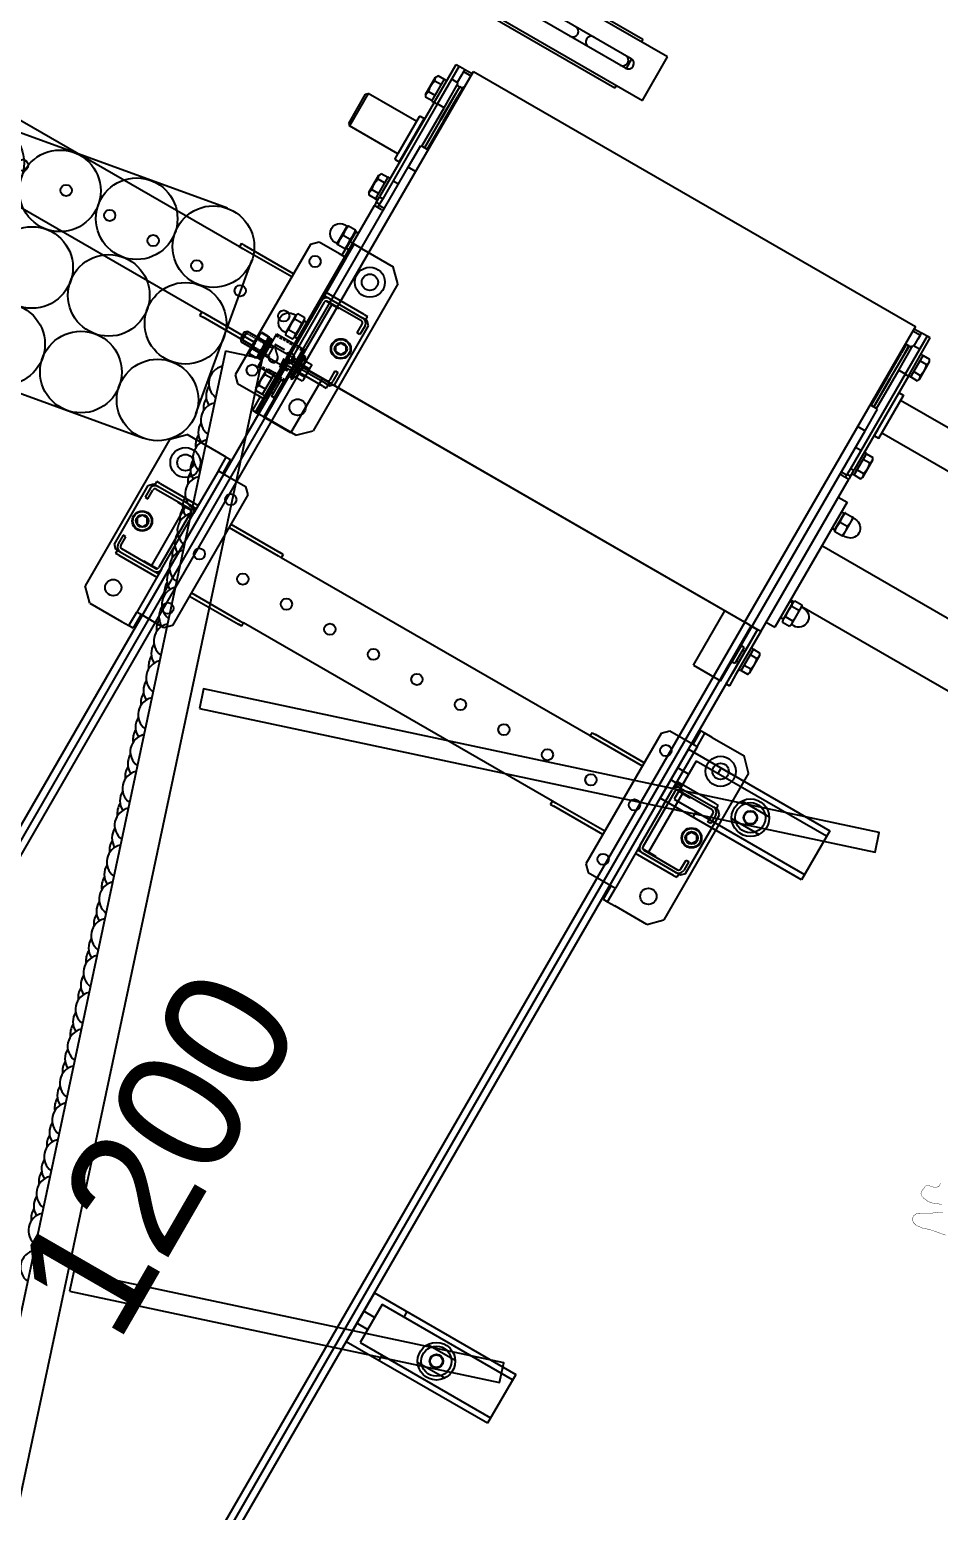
# Model space of a CAD drawing. Header units: millimetres. Extents: x -383313 to -161684, y -117025 to 99224.
# Drawn here: x -334939 to -334215, y 31163 to 32343 of the extents above; entities that cross this region are included whole.
import ezdxf

# ---------------------------------------------------------------- set-up
doc = ezdxf.new("R2010")
doc.units = ezdxf.units.MM
doc.header["$MEASUREMENT"] = 0
for name, pattern in [('DASHED', [0.75, 0.5, -0.25]), ('ESKD_shtrih', [4, 3, -1]), ('GR-201-P$0$GEN3A', [3.125, 2.25, -0.875])]:
    doc.linetypes.add(name, pattern=pattern)
doc.layers.get('Defpoints').update_dxf_attribs({"color": 31})
for name, color, linetype in [('PH-2649', 7, 'Continuous'), ('PV-17B0', 7, 'Continuous'), ('PV-2649', 7, 'Continuous'), ('PV-9BDA', 7, 'Continuous'), ('Ограждение конвейеров', 3, 'Continuous')]:
    doc.layers.add(name, color=color, linetype=linetype)
doc.layers.add('ОСНОВНАЯ', color=7, linetype='Continuous', lineweight=40)
doc.layers.add('ШТРИХОВАЯ', color=3, linetype='ESKD_shtrih', lineweight=13)
doc.dimstyles.new('ISO-25', dxfattribs={"dimtxt": 2.5, "dimasz": 2.5, "dimexe": 1.25, "dimexo": 0.625, "dimtad": 1, "dimtxsty": 'Standard', "dimcen": 2.5, "dimadec": 0, "dimazin": 0, "dimtfac": 1, "dimtmove": 0, "dimatfit": 3, "dimfxl": 1, "dimarcsym": 0})

# ---------------------------------------------------------------- blocks, each defined once
blk = doc.blocks.new('*U96')
at = {"layer": 'PV-9BDA'}
for p, q in [((-620.2, 2533.3), (-620.2, 2568.3)), ((-620.2, 2568.3), (-617.2, 2568.3)), ((-617.2, 2568.3), (-617.2, 2533.3)), ((-617.2, 2568.3), (-613.9, 2568.3)), ((-612.2, 2568.3), (-613.9, 2568.3)), ((-612.2, 2566.3), (-612.2, 2568.3)), ((-605.4, 2568.3), (-612.2, 2568.3)), ((-612.2, 2563), (-612.2, 2566.3)), ((-605.4, 2566.3), (-612.2, 2566.3)), ((-612.2, 2556.3), (-612.2, 2563)), ((-605.4, 2570.3), (-605.4, 2298.3)), ((-199, 2570.3), (-605.4, 2570.3)), ((-199, 2298.3), (-199, 2570.3)), ((-192.2, 2568.3), (-199, 2568.3)), ((-192.2, 2566.3), (-199, 2566.3)), ((-192.2, 2568.3), (-190.5, 2568.3)), ((-192.2, 2566.3), (-192.2, 2568.3)), ((-192.2, 2566.3), (-192.2, 2563)), ((-192.2, 2563), (-192.2, 2556.3)), ((-187.2, 2568.3), (-190.5, 2568.3)), ((-187.2, 2568.3), (-187.2, 2533.3)), ((-184.2, 2568.3), (-187.2, 2568.3)), ((-184.2, 2533.3), (-184.2, 2568.3)), ((-629.2, 2551.4), (-628.2, 2553.3)), ((-629.2, 2535.4), (-629.2, 2551.4)), ((-622.2, 2553.3), (-628.2, 2553.3)), ((-622.2, 2533.4), (-622.2, 2553.4)), ((-620.2, 2553.4), (-622.2, 2553.4)), ((-617.2, 2556.3), (-611.2, 2556.3)), ((-611.2, 2533.6), (-611.2, 2556.3)), ((-611.2, 2554.3), (-608.8, 2554.3)), ((-608.8, 2554.3), (-608.8, 2546.5)), ((-608.6, 2546.5), (-608.6, 2554.3)), ((-608.6, 2554.3), (-606.2, 2554.3)), ((-606.2, 2554.3), (-606.2, 2546.5)), ((-606.2, 2550.9), (-605.4, 2550.9)), ((-199, 2550.9), (-198.2, 2550.9)), ((-198.2, 2554.3), (-198.2, 2546.5)), ((-198.2, 2554.3), (-195.8, 2554.3)), ((-195.8, 2546.5), (-195.8, 2554.3)), ((-195.6, 2554.3), (-195.6, 2546.5)), ((-195.6, 2554.3), (-193.2, 2554.3)), ((-193.2, 2533.6), (-193.2, 2556.3)), ((-193.2, 2556.3), (-187.2, 2556.3)), ((-182.2, 2553.4), (-184.2, 2553.4)), ((-182.2, 2533.4), (-182.2, 2553.4)), ((-182.2, 2553.3), (-176.3, 2553.3)), ((-175.2, 2551.4), (-176.3, 2553.3)), ((-175.2, 2535.4), (-175.2, 2551.4)), ((-622.2, 2548.4), (-628.2, 2548.4)), ((-622.2, 2538.5), (-628.2, 2538.5)), ((-608.6, 2548.4), (-608.8, 2548.4)), ((-608.8, 2524), (-608.8, 2546.5)), ((-608.6, 2538.4), (-608.8, 2538.4)), ((-608.6, 2546.5), (-608.6, 2524)), ((-606.2, 2524), (-606.2, 2546.5)), ((-198.2, 2524), (-198.2, 2546.5)), ((-195.6, 2548.4), (-195.8, 2548.4)), ((-195.8, 2546.5), (-195.8, 2524)), ((-195.6, 2538.4), (-195.8, 2538.4)), ((-195.6, 2524), (-195.6, 2546.5)), ((-182.2, 2548.4), (-176.3, 2548.4)), ((-182.2, 2538.5), (-176.3, 2538.5)), ((-629.2, 2535.4), (-628.2, 2533.6)), ((-622.2, 2533.6), (-628.2, 2533.6)), ((-620.2, 2533.4), (-622.2, 2533.4)), ((-620.2, 2533.3), (-620.2, 2446.3)), ((-617.2, 2533.3), (-620.2, 2533.3)), ((-611.2, 2533.6), (-617.2, 2533.6)), ((-617.2, 2533.3), (-617.2, 2446.3)), ((-611.2, 2498.3), (-611.2, 2533.6)), ((-608.8, 2535.2), (-608.6, 2535.2)), ((-606.2, 2535.9), (-605.4, 2535.9)), ((-199, 2535.9), (-198.2, 2535.9)), ((-195.8, 2535.2), (-195.6, 2535.2)), ((-193.2, 2533.6), (-187.2, 2533.6)), ((-193.2, 2498.3), (-193.2, 2533.6)), ((-187.2, 2533.3), (-187.2, 2446.3)), ((-187.2, 2533.3), (-184.2, 2533.3)), ((-182.2, 2533.4), (-184.2, 2533.4)), ((-184.2, 2533.3), (-184.2, 2446.3)), ((-182.2, 2533.6), (-176.3, 2533.6)), ((-175.2, 2535.4), (-176.3, 2533.6)), ((-624.6, 2484.5), (-624.6, 2517.9)), ((-620.6, 2518.2), (-624.3, 2518.2)), ((-620.6, 2483.9), (-620.6, 2518.7)), ((-620.2, 2518.7), (-620.6, 2518.7)), ((-608.8, 2524), (-608.8, 2498.3)), ((-608.6, 2498.3), (-608.6, 2524)), ((-606.2, 2524), (-606.2, 2498.3)), ((-198.2, 2524), (-198.2, 2498.3)), ((-195.8, 2498.3), (-195.8, 2524)), ((-195.6, 2524), (-195.6, 2498.3)), ((-183.9, 2518.7), (-184.2, 2518.7)), ((-183.9, 2483.9), (-183.9, 2518.7)), ((-180.1, 2518.2), (-183.9, 2518.2)), ((-179.8, 2484.5), (-179.8, 2517.9)), ((-788.7, 2513.3), (-624.6, 2513.3)), ((-179.8, 2513.3), (-135.2, 2513.3)), ((-135.2, 2513.3), (-135.2, 2483.3)), ((-133.7, 2511.8), (-135.2, 2513.3)), ((-133.7, 2484.8), (-133.7, 2511.8)), ((-612.2, 2478.3), (-612.2, 2498.3)), ((-612.2, 2498.3), (-605.4, 2498.3)), ((-192.2, 2498.3), (-199, 2498.3)), ((-192.2, 2478.3), (-192.2, 2498.3)), ((-782.2, 2483.3), (-624.6, 2483.3)), ((-624.6, 2478.8), (-624.6, 2484.5)), ((-620.6, 2477.9), (-620.6, 2483.9)), ((-183.9, 2477.9), (-183.9, 2483.9)), ((-179.8, 2478.8), (-179.8, 2484.5)), ((-179.8, 2483.3), (-135.2, 2483.3)), ((-133.7, 2484.8), (-135.2, 2483.3)), ((-620.6, 2478.5), (-624.3, 2478.5)), ((-620.2, 2477.9), (-620.6, 2477.9)), ((-605.4, 2478.3), (-612.2, 2478.3)), ((-612.2, 2248.3), (-612.2, 2478.3)), ((-199, 2478.3), (-192.2, 2478.3)), ((-192.2, 2248.3), (-192.2, 2478.3)), ((-183.9, 2477.9), (-184.2, 2477.9)), ((-180.1, 2478.5), (-183.9, 2478.5)), ((-629.2, 2461.2), (-628.2, 2463)), ((-629.2, 2445.2), (-629.2, 2461.2)), ((-622.2, 2463), (-628.2, 2463)), ((-622.2, 2458.1), (-628.2, 2458.1)), ((-622.2, 2463.2), (-622.2, 2443.2)), ((-622.2, 2463.2), (-620.2, 2463.2)), ((-617.2, 2463), (-612.2, 2463)), ((-187.2, 2463), (-192.2, 2463)), ((-184.2, 2463.2), (-182.2, 2463.2)), ((-182.2, 2463.2), (-182.2, 2443.2)), ((-182.2, 2463), (-176.3, 2463)), ((-182.2, 2458.1), (-176.3, 2458.1)), ((-175.2, 2461.2), (-176.3, 2463)), ((-175.2, 2445.2), (-175.2, 2461.2)), ((-629.2, 2445.2), (-628.2, 2443.4)), ((-622.2, 2448.3), (-628.2, 2448.3)), ((-620.2, 2441.3), (-620.2, 2446.3)), ((-620.2, 2446.3), (-617.2, 2446.3)), ((-617.2, 2446.3), (-617.2, 2441.3)), ((-187.2, 2446.3), (-187.2, 2441.3)), ((-184.2, 2446.3), (-187.2, 2446.3)), ((-184.2, 2441.3), (-184.2, 2446.3)), ((-182.2, 2448.3), (-176.3, 2448.3)), ((-175.2, 2445.2), (-176.3, 2443.4)), ((-622.2, 2443.4), (-628.2, 2443.4)), ((-622.2, 2443.2), (-620.2, 2443.2)), ((-620.2, 2441.3), (-620.2, 2438.3)), ((-617.2, 2441.3), (-620.2, 2441.3)), ((-620.2, 2298.3), (-620.2, 2438.3)), ((-613.9, 2438.3), (-620.2, 2438.3)), ((-617.2, 2438.3), (-617.2, 2441.3)), ((-617.2, 2440.3), (-612.2, 2440.3)), ((-613.9, 2438.3), (-612.2, 2438.3)), ((-192.2, 2440.3), (-187.2, 2440.3)), ((-190.5, 2438.3), (-192.2, 2438.3)), ((-190.5, 2438.3), (-184.2, 2438.3)), ((-187.2, 2438.3), (-187.2, 2441.3)), ((-187.2, 2441.3), (-184.2, 2441.3)), ((-184.2, 2443.2), (-182.2, 2443.2)), ((-184.2, 2441.3), (-184.2, 2438.3)), ((-184.2, 2298.3), (-184.2, 2438.3)), ((-182.2, 2443.4), (-176.3, 2443.4)), ((-620.2, 2421.8), (-628.2, 2421.8)), ((-628.2, 2421.8), (-628.2, 2306.8)), ((-640.7, 2413.3), (-638.7, 2413.3)), ((-638.7, 2413.3), (-638.5, 2413.8)), ((-638.7, 2397.3), (-638.7, 2413.3)), ((-631.5, 2413.8), (-637.9, 2413.8)), ((-630.7, 2412.1), (-631.2, 2413.8)), ((-630.7, 2412.8), (-630.7, 2397.8)), ((-630.7, 2412.8), (-628.2, 2412.8)), ((-184.2, 2412.8), (-181.7, 2412.8)), ((-181.7, 2412.1), (-181.3, 2413.8)), ((-181.7, 2412.8), (-181.7, 2397.8)), ((-180.9, 2413.8), (-174.5, 2413.8)), ((-173.7, 2413.3), (-174, 2413.8)), ((-173.7, 2397.3), (-173.7, 2413.3)), ((-173.7, 2413.3), (-171.7, 2413.3)), ((-640.7, 2397.3), (-638.7, 2397.3)), ((-638.7, 2397.3), (-638.5, 2396.8)), ((-631.5, 2405.3), (-637.9, 2405.3)), ((-631.5, 2396.8), (-637.9, 2396.8)), ((-630.7, 2398.5), (-631.2, 2396.8)), ((-630.7, 2397.8), (-628.2, 2397.8)), ((-184.2, 2397.8), (-181.7, 2397.8)), ((-181.7, 2398.5), (-181.3, 2396.8)), ((-180.9, 2405.3), (-174.5, 2405.3)), ((-180.9, 2396.8), (-174.5, 2396.8)), ((-173.7, 2397.3), (-174, 2396.8)), ((-173.7, 2397.3), (-171.7, 2397.3)), ((-628.2, 2381.9), (-773.2, 2381.9)), ((-638.5, 2331.9), (-773.2, 2331.9)), ((-640.7, 2331.3), (-638.7, 2331.3)), ((-638.7, 2331.3), (-637.9, 2333.1)), ((-638.7, 2323.3), (-638.7, 2331.3)), ((-631.5, 2333.1), (-637.9, 2333.1)), ((-631.5, 2328.2), (-637.9, 2328.2)), ((-630.7, 2330.1), (-631.5, 2333.1)), ((-628.2, 2331.9), (-631.2, 2331.9)), ((-630.7, 2330.8), (-630.7, 2315.8)), ((-630.7, 2330.8), (-628.2, 2330.8)), ((-184.2, 2330.8), (-181.7, 2330.8)), ((-181.7, 2330.1), (-180.9, 2333.1)), ((-181.7, 2330.8), (-181.7, 2315.8)), ((-180.9, 2333.1), (-174.5, 2333.1)), ((-180.9, 2328.2), (-174.5, 2328.2)), ((-173.7, 2331.3), (-174.5, 2333.1)), ((-173.7, 2323.3), (-173.7, 2331.3)), ((-173.7, 2331.3), (-171.7, 2331.3)), ((-640.7, 2315.3), (-638.7, 2315.3)), ((-638.7, 2315.3), (-638.7, 2323.3)), ((-638.7, 2315.3), (-637.9, 2313.5)), ((-631.5, 2318.4), (-637.9, 2318.4)), ((-630.7, 2316.5), (-631.5, 2313.5)), ((-630.7, 2315.8), (-628.2, 2315.8)), ((-184.2, 2315.8), (-181.7, 2315.8)), ((-181.7, 2316.5), (-180.9, 2313.5)), ((-180.9, 2318.4), (-174.5, 2318.4)), ((-173.7, 2315.3), (-174.5, 2313.5)), ((-173.7, 2315.3), (-173.7, 2323.3)), ((-173.7, 2315.3), (-171.7, 2315.3)), ((-631.5, 2313.5), (-637.9, 2313.5)), ((-620.2, 2306.8), (-628.2, 2306.8)), ((-180.9, 2313.5), (-174.5, 2313.5)), ((-620.2, 2298.3), (-620.2, 2258.3)), ((-620.2, 2298.3), (-613.9, 2298.3)), ((-617.2, 2298.3), (-617.2, 2258.3)), ((-612.2, 2298.3), (-613.9, 2298.3)), ((-605.4, 2298.3), (-199, 2298.3)), ((-587.2, 2248.3), (-587.2, 2298.3)), ((-217.2, 2248.3), (-217.2, 2298.3)), ((-192.2, 2298.3), (-190.5, 2298.3)), ((-184.2, 2298.3), (-190.5, 2298.3)), ((-187.2, 2298.3), (-187.2, 2258.3)), ((-184.2, 2298.3), (-184.2, 2258.3)), ((-629.2, 2281.3), (-628.2, 2283.1)), ((-629.2, 2265.3), (-629.2, 2281.3)), ((-622.2, 2283.1), (-628.2, 2283.1)), ((-622.2, 2283.3), (-622.2, 2263.3)), ((-622.2, 2283.3), (-620.2, 2283.3)), ((-615.2, 2280.8), (-615.2, 2265.8)), ((-615.2, 2280.8), (-612.7, 2280.8)), ((-612.7, 2281.3), (-612.2, 2282.2)), ((-612.7, 2265.3), (-612.7, 2281.3)), ((-191.7, 2281.3), (-192.2, 2282.2)), ((-191.7, 2265.3), (-191.7, 2281.3)), ((-191.7, 2280.8), (-189.2, 2280.8)), ((-189.2, 2280.8), (-189.2, 2265.8)), ((-184.2, 2283.3), (-182.2, 2283.3)), ((-182.2, 2283.3), (-182.2, 2263.3)), ((-182.2, 2283.1), (-176.3, 2283.1)), ((-175.2, 2281.3), (-176.3, 2283.1)), ((-175.2, 2265.3), (-175.2, 2281.3)), ((-622.2, 2278.2), (-628.2, 2278.2)), ((-622.2, 2268.4), (-628.2, 2268.4)), ((-615.2, 2278.3), (-617.2, 2278.3)), ((-615.2, 2268.3), (-617.2, 2268.3)), ((-187.2, 2278.3), (-189.2, 2278.3)), ((-187.2, 2268.3), (-189.2, 2268.3)), ((-182.2, 2278.2), (-176.3, 2278.2)), ((-182.2, 2268.4), (-176.3, 2268.4)), ((-629.2, 2265.3), (-628.2, 2263.5)), ((-622.2, 2263.5), (-628.2, 2263.5)), ((-622.2, 2263.3), (-620.2, 2263.3)), ((-620.2, 2258.3), (-620.2, 2248.3)), ((-617.2, 2248.3), (-617.2, 2258.3)), ((-615.2, 2265.8), (-612.7, 2265.8)), ((-612.7, 2265.3), (-612.2, 2264.5)), ((-191.7, 2265.3), (-192.2, 2264.5)), ((-191.7, 2265.8), (-189.2, 2265.8)), ((-187.2, 2248.3), (-187.2, 2258.3)), ((-184.2, 2263.3), (-182.2, 2263.3)), ((-184.2, 2258.3), (-184.2, 2248.3)), ((-182.2, 2263.5), (-176.3, 2263.5)), ((-175.2, 2265.3), (-176.3, 2263.5)), ((-617.2, 2248.3), (-620.2, 2248.3)), ((-587.2, 2248.3), (-612.2, 2248.3)), ((-217.2, 2248.3), (-192.2, 2248.3)), ((-187.2, 2248.3), (-184.2, 2248.3))]:
    blk.add_line(p, q, dxfattribs=at)
for centre, radius, start, end in [((-202.2, 2553.3), 4.5, 12.8396, 44.6746), ((-202.2, 2553.3), 4.5, -31.8452, -27.266), ((-604.7, 2533.1), 1.5, 180, 242.1819), ((-199.7, 2533.1), 1.5, 297.8181, 0), ((-624.3, 2517.9), 0.3, 90, 180), ((-180.1, 2517.9), 0.3, 0, 90), ((-624.3, 2478.8), 0.3, 180, 270), ((-180.1, 2478.8), 0.3, 270, 360), ((-640.7, 2405.3), 8, 90, 270), ((-171.7, 2405.3), 8, 270, 90), ((-640.7, 2323.3), 8, 90, 270), ((-171.7, 2323.3), 8, 270, 90)]:
    blk.add_arc(centre, radius, start, end, dxfattribs=at)
for points, weights in [([(-628.2, 2548.4), (-629.6, 2550.8), (-628.2, 2553.3)], [1.22364575665, 1.41294441399, 1.22364575665]), ([(-176.3, 2548.4), (-174.9, 2550.8), (-176.3, 2553.3)], [1.22364575665, 1.41294441399, 1.22364575665]), ([(-628.2, 2538.5), (-629.6, 2543.4), (-628.2, 2548.4)], [1.22364575665, 1.41294441399, 1.22364575665]), ([(-628.2, 2533.6), (-629.6, 2536.1), (-628.2, 2538.5)], [1.22364575665, 1.41294441399, 1.22364575665]), ([(-176.3, 2538.5), (-174.9, 2543.4), (-176.3, 2548.4)], [1.22364575665, 1.41294441399, 1.22364575665]), ([(-176.3, 2533.6), (-174.9, 2536.1), (-176.3, 2538.5)], [1.22364575665, 1.41294441399, 1.22364575665]), ([(-628.2, 2458.1), (-629.6, 2460.6), (-628.2, 2463)], [1.22364575665, 1.41294441399, 1.22364575665]), ([(-628.2, 2448.3), (-629.6, 2453.2), (-628.2, 2458.1)], [1.22364575665, 1.41294441399, 1.22364575665]), ([(-176.3, 2458.1), (-174.9, 2460.6), (-176.3, 2463)], [1.22364575665, 1.41294441399, 1.22364575665]), ([(-176.3, 2448.3), (-174.9, 2453.2), (-176.3, 2458.1)], [1.22364575665, 1.41294441399, 1.22364575665]), ([(-628.2, 2443.4), (-629.6, 2445.8), (-628.2, 2448.3)], [1.22364575665, 1.41294441399, 1.22364575665]), ([(-176.3, 2443.4), (-174.9, 2445.8), (-176.3, 2448.3)], [1.22364575665, 1.41294441399, 1.22364575665]), ([(-637.9, 2413.8), (-639, 2409.6), (-637.9, 2405.3)], [1, 1.15470053838, 1]), ([(-638.5, 2413.8), (-638.5, 2413.8), (-637.9, 2413.8)], [1.07735026919, 1.07735026919, 1]), ([(-631.5, 2405.3), (-630.9, 2409.6), (-631.5, 2413.8)], [1, 1.15470053838, 1]), ([(-631.5, 2413.8), (-631.2, 2413.8), (-631.2, 2413.8)], [1, 1.07735026919, 1.07735026919]), ([(-180.9, 2405.3), (-181.6, 2409.6), (-180.9, 2413.8)], [1, 1.15470053838, 1]), ([(-180.9, 2413.8), (-181.3, 2413.8), (-181.3, 2413.8)], [1, 1.07735026919, 1.07735026919]), ([(-174.5, 2413.8), (-173.5, 2409.6), (-174.5, 2405.3)], [1, 1.15470053838, 1]), ([(-174, 2413.8), (-174, 2413.8), (-174.5, 2413.8)], [1.07735026919, 1.07735026919, 1]), ([(-637.9, 2405.3), (-639, 2401.1), (-637.9, 2396.8)], [1, 1.15470053838, 1]), ([(-637.9, 2396.8), (-638.5, 2396.8), (-638.5, 2396.8)], [1, 1.07735026919, 1.07735026919]), ([(-631.5, 2396.8), (-630.9, 2401.1), (-631.5, 2405.3)], [1, 1.15470053838, 1]), ([(-631.2, 2396.8), (-631.2, 2396.8), (-631.5, 2396.8)], [1.07735026919, 1.07735026919, 1]), ([(-180.9, 2396.8), (-181.6, 2401.1), (-180.9, 2405.3)], [1, 1.15470053838, 1]), ([(-181.3, 2396.8), (-181.3, 2396.8), (-180.9, 2396.8)], [1.07735026919, 1.07735026919, 1]), ([(-174.5, 2405.3), (-173.5, 2401.1), (-174.5, 2396.8)], [1, 1.15470053838, 1]), ([(-174.5, 2396.8), (-174, 2396.8), (-174, 2396.8)], [1, 1.07735026919, 1.07735026919]), ([(-637.9, 2333.1), (-639, 2330.7), (-637.9, 2328.2)], [1, 1.15470053838, 1]), ([(-637.9, 2328.2), (-639, 2323.3), (-637.9, 2318.4)], [1, 1.15470053838, 1]), ([(-631.5, 2328.2), (-630.9, 2330.7), (-631.5, 2333.1)], [1, 1.15470053838, 1]), ([(-631.5, 2318.4), (-630.9, 2323.3), (-631.5, 2328.2)], [1, 1.15470053838, 1]), ([(-180.9, 2328.2), (-181.6, 2330.7), (-180.9, 2333.1)], [1, 1.15470053838, 1]), ([(-180.9, 2318.4), (-181.6, 2323.3), (-180.9, 2328.2)], [1, 1.15470053838, 1]), ([(-174.5, 2333.1), (-173.5, 2330.7), (-174.5, 2328.2)], [1, 1.15470053838, 1]), ([(-174.5, 2328.2), (-173.5, 2323.3), (-174.5, 2318.4)], [1, 1.15470053838, 1]), ([(-637.9, 2318.4), (-639, 2316), (-637.9, 2313.5)], [1, 1.15470053838, 1]), ([(-631.5, 2313.5), (-630.9, 2316), (-631.5, 2318.4)], [1, 1.15470053838, 1]), ([(-180.9, 2313.5), (-181.6, 2316), (-180.9, 2318.4)], [1, 1.15470053838, 1]), ([(-174.5, 2318.4), (-173.5, 2316), (-174.5, 2313.5)], [1, 1.15470053838, 1]), ([(-628.2, 2278.2), (-629.6, 2280.7), (-628.2, 2283.1)], [1.22364575665, 1.41294441399, 1.22364575665]), ([(-612.2, 2279.4), (-612.6, 2280.7), (-612.2, 2281.9)], [1.29050925179, 1.34608091886, 1.29050925179]), ([(-192.2, 2279.4), (-191.8, 2280.7), (-192.2, 2281.9)], [1.29050925179, 1.34608091885, 1.29050925179]), ([(-176.3, 2278.2), (-174.9, 2280.7), (-176.3, 2283.1)], [1.22364575665, 1.41294441399, 1.22364575665]), ([(-628.2, 2268.4), (-629.6, 2273.3), (-628.2, 2278.2)], [1.22364575665, 1.41294441399, 1.22364575665]), ([(-628.2, 2263.5), (-629.6, 2266), (-628.2, 2268.4)], [1.22364575665, 1.41294441399, 1.22364575665]), ([(-612.2, 2270.8), (-612.6, 2273.3), (-612.2, 2275.8)], [1.29050925179, 1.34608091886, 1.29050925179]), ([(-612.2, 2264.7), (-612.6, 2266), (-612.2, 2267.2)], [1.29050925179, 1.34608091886, 1.29050925179]), ([(-192.2, 2270.8), (-191.8, 2273.3), (-192.2, 2275.8)], [1.29050925179, 1.34608091885, 1.29050925179]), ([(-192.2, 2264.7), (-191.8, 2266), (-192.2, 2267.2)], [1.29050925179, 1.34608091885, 1.29050925179]), ([(-176.3, 2268.4), (-174.9, 2273.3), (-176.3, 2278.2)], [1.22364575665, 1.41294441399, 1.22364575665]), ([(-176.3, 2263.5), (-174.9, 2266), (-176.3, 2268.4)], [1.22364575665, 1.41294441399, 1.22364575665])]:
    blk.add_rational_spline(points, weights, degree=2, dxfattribs=at)
blk = doc.blocks.new('A$Ca3c79b65')
at = {"linetype": 'Continuous', "const_width": 0.3}
for points in [[(-249.1, -499.5), (-249.4, -494.6)], [(-269.9, -510.3), (-270.8, -506.6)], [(-265.4, -503.3), (-264.2, -506.4)], [(-264.2, -506.4), (-262.3, -509.6)], [(-248.9, -503.9), (-249.1, -499.5)], [(-248.5, -508.3), (-248.9, -503.9)], [(-285.9, -514.1), (-282.9, -514.4)], [(-282.9, -514.4), (-281.9, -515.8)], [(-281.9, -515.8), (-281, -517.7)], [(-281, -517.7), (-280.7, -519.7)], [(-268.9, -513.9), (-269.9, -510.3)], [(-269.6, -521.5), (-268.7, -517.6)], [(-268.7, -517.6), (-268.9, -513.9)], [(-262.3, -509.6), (-260.3, -512.8)], [(-260.3, -512.8), (-259, -515.7)], [(-259, -515.7), (-257.9, -518.7)], [(-257.9, -518.7), (-257.1, -520.7)], [(-248.6, -521.8), (-247.5, -518.8)], [(-247.4, -513.5), (-248.5, -508.3)], [(-247.5, -518.8), (-247.4, -513.5)], [(-280.7, -519.7), (-280.6, -522.1)], [(-280.6, -522.1), (-279.9, -523.9)], [(-279.9, -523.9), (-278.8, -524.4)], [(-278.8, -524.4), (-277.3, -524.7)], [(-277.3, -524.7), (-274.6, -525.4)], [(-274.6, -525.4), (-272.4, -525.4)], [(-272.4, -525.4), (-270.7, -523.9)], [(-270.7, -523.9), (-269.6, -521.5)], [(-257.1, -520.7), (-256, -522.4)], [(-256, -522.4), (-253.6, -523.8)], [(-253.6, -523.8), (-250.9, -523.7)], [(-250.9, -523.7), (-248.6, -521.8)]]:
    blk.add_lwpolyline(points, dxfattribs=at)
blk = doc.blocks.new('*D145')
at = {"color": 0, "linetype": 'ByBlock', "lineweight": -2, "transparency": 16777216}
for p, q in [((-202.575, 1200), (61.375, 1200)), ((-209.875, 0), (61.375, 0))]:
    blk.add_line(p, q, dxfattribs=at)
at = {"layer": 'Defpoints', "color": 0, "transparency": 16777216}
for p in [(-203.2, 1200), (60.125, 1200), (-210.5, 0)]:
    blk.add_point(p, dxfattribs=at)
at = {"color": 0, "transparency": 16777216, "insert": (9.5, 600), "char_height": 100, "attachment_point": 5, "rotation": 90}
blk.add_mtext('1200', dxfattribs=at)
blk = doc.blocks.new('A$C287bafe4')
for points in [[(65, 260), (-65, 260)], [(-97.5, 227.5), (-97.5, 32.5)], [(97.5, 32.5), (97.5, 227.5)], [(-65, 0), (65, 0)]]:
    blk.add_lwpolyline(points)
for centre in [(-65, 227.5), (0, 227.5), (65, 227.5), (-65, 162.5), (0, 162.5), (65, 162.5), (-65, 97.5), (0, 97.5), (65, 97.5), (-65, 32.5), (0, 32.5), (65, 32.5)]:
    blk.add_circle(centre, 32.5)
blk = doc.blocks.new('Опора 3160')
at = {"color": 13}
for p, q in [((-266, 97.5), (-256, 107.5)), ((-226.7, 107.5), (-256, 107.5)), ((-220, 107.5), (-226.7, 107.5)), ((-220, 95), (-220, 107.5)), ((-220, 107.5), (-216, 107.5)), ((-216, 107.5), (-216, 95)), ((216, 107.5), (216, 95)), ((220, 107.5), (216, 107.5)), ((226.7, 107.5), (220, 107.5)), ((220, 95), (220, 107.5)), ((226.7, 107.5), (256, 107.5)), ((266, 97.5), (256, 107.5)), ((-266, 97.5), (-266, -37.5)), ((-220, 95), (-213.7, 95)), ((-220, 95), (-220, 55.5)), ((-213.7, 95), (-195, 95)), ((-195, 95), (-190, 90)), ((195, 95), (190, 90)), ((213.7, 95), (195, 95)), ((220, 95), (213.7, 95)), ((220, 95), (220, 55.5)), ((266, 97.5), (266, -37.5)), ((-190, 90), (-190, -30)), ((190, 90), (190, -30)), ((-262.5, 57), (-259.5, 60)), ((-259.5, 60), (-258, 60)), ((-255, 63), (-258, 63)), ((-258, 60), (-258, 63)), ((-258, 60), (-255.5, 60)), ((-224.5, 60), (-255.5, 60)), ((-255, 63), (-220, 63)), ((-224.5, 60), (-220, 60)), ((-190, 63), (-145, 63)), ((-190, 60), (-145, 60)), ((-142, 63), (-145, 63)), ((-145, 60), (-142, 60)), ((-142, 63), (-142, 60)), ((142, 60), (-142, 60)), ((142, 63), (145, 63)), ((142, 63), (142, 60)), ((145, 60), (142, 60)), ((190, 63), (145, 63)), ((190, 60), (145, 60)), ((255, 63), (220, 63)), ((224.5, 60), (220, 60)), ((224.5, 60), (255.5, 60)), ((255, 63), (258, 63)), ((258, 60), (255.5, 60)), ((258, 60), (258, 63)), ((259.5, 60), (258, 60)), ((262.5, 57), (259.5, 60)), ((-262.5, 3), (-262.5, 57)), ((-260, 55.5), (-260, 47.5)), ((-260, 47.5), (-257.5, 47.5)), ((-257.5, 47.5), (-257.5, 55.5)), ((-255.5, 57.5), (-224.5, 57.5)), ((-235.5, 57.5), (-235.5, 57)), ((-235.5, 57), (-235.2, 57)), ((-228.5, 57), (-235.2, 57)), ((-228.5, 57), (-223.2, 57)), ((-228.5, 57), (-228.5, 3)), ((-222.5, 55.5), (-222.5, 4.5)), ((-220, 4.5), (-220, 55.5)), ((220, 4.5), (220, 55.5)), ((222.5, 55.5), (222.5, 4.5)), ((228.5, 57), (223.2, 57)), ((255.5, 57.5), (224.5, 57.5)), ((228.5, 57), (235.2, 57)), ((228.5, 57), (228.5, 3)), ((235.5, 57), (235.2, 57)), ((235.5, 57.5), (235.5, 57)), ((257.5, 47.5), (257.5, 55.5)), ((260, 47.5), (257.5, 47.5)), ((260, 55.5), (260, 47.5)), ((262.5, 3), (262.5, 57)), ((-257.5, 12.5), (-260, 12.5)), ((-260, 12.5), (-260, 4.5)), ((-257.5, 4.5), (-257.5, 12.5)), ((257.5, 12.5), (260, 12.5)), ((257.5, 4.5), (257.5, 12.5)), ((260, 12.5), (260, 4.5)), ((-259.5, 0), (-262.5, 3)), ((-258, 0), (-259.5, 0)), ((-258, 0), (-255.5, 0)), ((-258, 0), (-258, -3)), ((-224.5, 2.5), (-255.5, 2.5)), ((-255.5, 0), (-224.5, 0)), ((-235.5, 3), (-235.5, 2.5)), ((-235.2, 3), (-235.5, 3)), ((-235.2, 3), (-228.5, 3)), ((-223.2, 3), (-228.5, 3)), ((-224.5, 0), (-220, 0)), ((-220, 4.5), (-220, -35)), ((-190, 0), (-145, 0)), ((-145, 0), (-142, 0)), ((142, 0), (-142, 0)), ((-142, -3), (-142, 0)), ((145, 0), (142, 0)), ((142, -3), (142, 0)), ((190, 0), (145, 0)), ((220, 4.5), (220, -35)), ((224.5, 0), (220, 0)), ((223.2, 3), (228.5, 3)), ((224.5, 2.5), (255.5, 2.5)), ((255.5, 0), (224.5, 0)), ((235.2, 3), (228.5, 3)), ((235.2, 3), (235.5, 3)), ((235.5, 3), (235.5, 2.5)), ((258, 0), (255.5, 0)), ((258, 0), (259.5, 0)), ((258, 0), (258, -3)), ((259.5, 0), (262.5, 3)), ((-255, -3), (-258, -3)), ((-255, -3), (-220, -3)), ((-190, -3), (-145, -3)), ((-142, -3), (-145, -3)), ((142, -3), (145, -3)), ((190, -3), (145, -3)), ((255, -3), (220, -3)), ((255, -3), (258, -3)), ((-220, -47.5), (-220, -35)), ((-213.7, -35), (-220, -35)), ((-216, -35), (-216, -47.5)), ((-195, -35), (-213.7, -35)), ((-190, -30), (-195, -35)), ((190, -30), (195, -35)), ((195, -35), (213.7, -35)), ((213.7, -35), (220, -35)), ((216, -35), (216, -47.5)), ((220, -47.5), (220, -35)), ((-256, -47.5), (-266, -37.5)), ((256, -47.5), (266, -37.5)), ((-256, -47.5), (-226.7, -47.5)), ((-226.7, -47.5), (-220, -47.5)), ((-216, -47.5), (-220, -47.5)), ((216, -47.5), (220, -47.5)), ((220, -47.5), (226.7, -47.5)), ((256, -47.5), (226.7, -47.5))]:
    blk.add_line(p, q, dxfattribs=at)
for centre, radius in [((-246, 87.5), 12), ((246, 87.5), 12), ((-246, 87.5), 6.5), ((-200, 80), 4.5), ((200, 80), 4.5), ((246, 87.5), 6.5), ((-252.5, 30), 8), ((-252.5, 30), 7.5), ((252.5, 30), 8), ((252.5, 30), 7.5), ((-252.5, 30), 5), ((-200, 30), 4.5), ((-160, 30), 4.5), ((-120, 30), 4.5), ((-80, 30), 4.5), ((-40, 30), 4.5), ((0, 30), 4.5), ((40, 30), 4.5), ((80, 30), 4.5), ((120, 30), 4.5), ((160, 30), 4.5), ((200, 30), 4.5), ((252.5, 30), 5), ((-246, -27.5), 6.5), ((-200, -20), 4.5), ((200, -20), 4.5), ((246, -27.5), 6.5)]:
    blk.add_circle(centre, radius, dxfattribs=at)
for centre, radius, start, end in [((-255.5, 55.5), 4.5, 90, 180), ((-224.5, 55.5), 4.5, 0, 90), ((224.5, 55.5), 4.5, 90, 180), ((255.5, 55.5), 4.5, 0, 90), ((-255.5, 55.5), 2, 90, 180), ((-224.5, 55.5), 2, 0, 90), ((224.5, 55.5), 2, 90, 180), ((255.5, 55.5), 2, 0, 90), ((-255.5, 4.5), 4.5, 180, 270), ((-255.5, 4.5), 2, 180, 270), ((-224.5, 4.5), 2, 270, 0), ((-224.5, 4.5), 4.5, 270, 0), ((224.5, 4.5), 4.5, 180, 270), ((224.5, 4.5), 2, 180, 270), ((255.5, 4.5), 2, 270, 0), ((255.5, 4.5), 4.5, 270, 0)]:
    blk.add_arc(centre, radius, start, end, dxfattribs=at)
for points in [[(-254.8, 34), (-256, 32), (-257.1, 30)], [(-257.1, 30), (-256, 28), (-254.8, 26)], [(-250.2, 34), (-252.5, 34), (-254.8, 34)], [(-254.8, 26), (-252.5, 26), (-250.2, 26)], [(-247.9, 30), (-249, 32), (-250.2, 34)], [(-250.2, 26), (-249, 28), (-247.9, 30)], [(247.9, 30), (249, 32), (250.2, 34)], [(250.2, 26), (249, 28), (247.9, 30)], [(250.2, 34), (252.5, 34), (254.8, 34)], [(254.8, 26), (252.5, 26), (250.2, 26)], [(254.8, 34), (256, 32), (257.1, 30)], [(257.1, 30), (256, 28), (254.8, 26)]]:
    blk.add_rational_spline(points, [1.04422863406, 1.20577136594, 1.04422863406], degree=2, dxfattribs=at)
blk = doc.blocks.new('Держатель ограждения 25')
at = {"layer": 'Ограждение конвейеров', "color": 41, "linetype": 'GR-201-P$0$GEN3A'}
for p, q in [((-25, 13.5), (0, 13.5)), ((-25, -13.5), (0, -13.5))]:
    blk.add_line(p, q, dxfattribs=at)
at = {"layer": 'Ограждение конвейеров', "color": 41}
blk.add_lwpolyline([(-25, -15), (0, -15), (0, 15), (-25, 15)], close=True, dxfattribs=at)
blk.add_text('25', height=15, dxfattribs=at).set_placement((-23.4, -7.8))
blk = doc.blocks.new('Hex Flange Screw - 10 x 50 mm side')
at = {"color": 0, "linetype": 'Continuous'}
for p, q in [((-9.5, -5.5), (-9.5, 5.5)), ((-2.7, 7.4), (-9, 7.4)), ((-2.7, 3.7), (-9, 3.7)), ((-1.5, 10.2), (-2.7, 7.4)), ((-1.5, -10.2), (-1.5, 10.2)), ((0, 10.2), (-1.5, 10.2)), ((0, -10.2), (0, 10.2)), ((47.6, 4.9), (0, 4.9)), ((23.6, -4.9), (23.6, 4.9)), ((49.2, 3.3), (47.6, 4.9)), ((47.6, -4.9), (47.6, 4.9)), ((49.2, -3.3), (49.2, 3.3)), ((-2.7, -3.7), (-9, -3.7)), ((-2.7, -7.4), (-9, -7.4)), ((-1.5, -10.2), (-2.7, -7.4)), ((0, -10.2), (-1.5, -10.2)), ((47.6, -4.9), (0, -4.9)), ((49.2, -3.3), (47.6, -4.9))]:
    blk.add_line(p, q, dxfattribs=at)
at = {"color": 0, "linetype": 'DASHED'}
for p, q in [((47.6, 3.3), (23.6, 3.3)), ((47.6, -3.3), (23.6, -3.3))]:
    blk.add_line(p, q, dxfattribs=at)
at = {"color": 0, "linetype": 'Continuous'}
for centre, radius, start, end in [((-6.1, 5.5), 3.4, 147.1328, 212.8672), ((3.2, 0), 12.8, 163, 197), ((0.1, 5.5), 3.4, 147.1328, 212.8672), ((9.5, 0), 12.8, 162.88, 196.7786), ((-6.1, -5.5), 3.4, 147.1328, 212.8672), ((0.1, -5.5), 3.4, 147.1328, 212.8672)]:
    blk.add_arc(centre, radius, start, end, dxfattribs=at)
blk = doc.blocks.new('din934_М10')
at = {"layer": 'ОСНОВНАЯ'}
for p, q in [((0, 7.4), (0, -7.4)), ((0.9, 9.8), (7.1, 9.8)), ((7.1, 4.9), (0.9, 4.9)), ((8, 7.4), (8, -7.4)), ((7.1, -4.9), (0.9, -4.9)), ((7.1, -9.8), (0.9, -9.8))]:
    blk.add_line(p, q, dxfattribs=at)
for centre, radius, start, end in [((3.8, 7.4), 3.82, 140, 220), ((13.9, 0), 13.9, 159.3718, 200.6282), ((4.2, 7.4), 3.82, 320, 40), ((-5.9, 0), 13.9, 339.3718, 20.6282), ((3.8, -7.4), 3.82, 140, 220), ((4.2, -7.4), 3.82, 320, 40)]:
    blk.add_arc(centre, radius, start, end, dxfattribs=at)
at = {"layer": 'ШТРИХОВАЯ'}
for p, q in [((8, 5), (0, 5)), ((0, 5), (0.8, 4.2)), ((7.2, 4.2), (0.8, 4.2)), ((0.8, 4.2), (0.8, -4.2)), ((8, 5), (7.2, 4.2)), ((7.2, 4.2), (7.2, -4.2)), ((0, -5), (0.8, -4.2)), ((8, -5), (0, -5)), ((7.2, -4.2), (0.8, -4.2)), ((8, -5), (7.2, -4.2))]:
    blk.add_line(p, q, dxfattribs=at)
blk = doc.blocks.new('DIN127_10')
at = {"layer": 'ОСНОВНАЯ'}
blk.add_line((2.2, 1.1), (0, -1.1), dxfattribs=at)
blk.add_lwpolyline([(2.2, -9.1), (2.2, 9), (0, 9), (0, -9.1)], close=True, dxfattribs=at)
at = {"layer": 'ШТРИХОВАЯ'}
for p, q in [((0, 5.3), (2.2, 5.3)), ((0, -5.4), (2.2, -5.4))]:
    blk.add_line(p, q, dxfattribs=at)
blk = doc.blocks.new('*U218')
at = {"layer": 'PV-2649'}
for p, q in [((190.2, 9747), (-1741.7, 9229.4)), ((198, 9718), (190.2, 9747)), ((198, 9718), (-1733.9, 9200.4))]:
    blk.add_line(p, q, dxfattribs=at)
for centre, start, end in [((138.6, 9727), 40.3769, 169.6231), ((148.3, 9729.5), 84.0752, 125.9248), ((157.9, 9732.1), 84.0752, 150.5847), ((167.6, 9734.7), 40.3769, 169.6231), ((90.3, 9714), 84.0752, 125.9248), ((100, 9716.6), 84.0752, 150.5847), ((109.6, 9719.2), 40.3769, 169.6231), ((119.3, 9721.8), 84.0752, 125.9248), ((129, 9724.4), 84.0752, 150.5847), ((51.7, 9703.7), 40.3769, 169.6231), ((61.3, 9706.3), 84.0752, 125.9248), ((71, 9708.8), 84.0752, 150.5847), ((80.7, 9711.4), 40.3769, 169.6231), ((3.4, 9690.7), 84.0752, 125.9248), ((13, 9693.3), 84.0752, 150.5847), ((22.7, 9695.9), 40.3769, 169.6231), ((32.4, 9698.5), 84.0752, 125.9248), ((42, 9701.1), 84.0752, 150.5847), ((-35.2, 9680.4), 40.3769, 169.6231), ((-25.6, 9683), 84.0752, 125.9248), ((-15.9, 9685.6), 84.0752, 150.5847), ((-6.3, 9688.1), 40.3769, 169.6231), ((-83.5, 9667.4), 84.0752, 125.9248), ((-73.9, 9670), 84.0752, 150.5847), ((-64.2, 9672.6), 40.3769, 169.6231), ((-54.6, 9675.2), 84.0752, 125.9248), ((-44.9, 9677.8), 84.0752, 150.5847), ((-131.8, 9654.5), 84.0752, 150.5847), ((-122.2, 9657.1), 40.3769, 169.6231), ((-112.5, 9659.7), 84.0752, 125.9248), ((-102.9, 9662.3), 84.0752, 150.5847), ((-93.2, 9664.8), 40.3769, 169.6231), ((-170.5, 9644.1), 84.0752, 125.9248), ((-160.8, 9646.7), 84.0752, 150.5847), ((-151.2, 9649.3), 40.3769, 169.6231), ((-141.5, 9651.9), 84.0752, 125.9248), ((-218.8, 9631.2), 84.0752, 150.5847), ((-209.1, 9633.8), 40.3769, 169.6231), ((-199.5, 9636.4), 84.0752, 125.9248), ((-189.8, 9639), 84.0752, 150.5847), ((-180.1, 9641.6), 40.3769, 169.6231), ((-257.4, 9620.8), 84.0752, 125.9248), ((-247.8, 9623.4), 84.0752, 150.5847), ((-238.1, 9626), 40.3769, 169.6231), ((-228.4, 9628.6), 84.0752, 125.9248), ((-305.7, 9607.9), 84.0752, 150.5847), ((-296, 9610.5), 40.3769, 169.6231), ((-286.4, 9613.1), 84.0752, 125.9248), ((-276.7, 9615.7), 84.0752, 150.5847), ((-267.1, 9618.3), 40.3769, 169.6231), ((-344.3, 9597.6), 84.0752, 125.9248), ((-334.7, 9600.1), 84.0752, 150.5847), ((-325, 9602.7), 40.3769, 169.6231), ((-315.4, 9605.3), 84.0752, 125.9248), ((-392.6, 9584.6), 84.0752, 150.5847), ((-383, 9587.2), 40.3769, 169.6231), ((-373.3, 9589.8), 84.0752, 125.9248), ((-363.7, 9592.4), 84.0752, 150.5847), ((-354, 9595), 40.3769, 169.6231), ((-440.9, 9571.7), 40.3769, 169.6231), ((-431.3, 9574.3), 84.0752, 125.9248), ((-421.6, 9576.8), 84.0752, 150.5847), ((-412, 9579.4), 40.3769, 169.6231), ((-402.3, 9582), 84.0752, 125.9248), ((-479.6, 9561.3), 84.0752, 150.5847), ((-469.9, 9563.9), 40.3769, 169.6231), ((-460.3, 9566.5), 84.0752, 125.9248), ((-450.6, 9569.1), 84.0752, 150.5847), ((-527.9, 9548.4), 40.3769, 169.6231), ((-498.9, 9556.1), 40.3769, 169.6231), ((-489.2, 9558.7), 84.0752, 125.9248)]:
    blk.add_arc(centre, 14, start, end, dxfattribs=at)
blk = doc.blocks.new('*U222')
at = {"layer": 'PV-2649'}
for p, q in [((-5069.4, 9236.1), (-5114.4, 9236.1)), ((-5114.4, 9106.1), (-5114.4, 9236.1)), ((-5069.4, 9236.1), (-5069.4, 9106.1)), ((-5069.4, 9106.1), (-5114.4, 9106.1))]:
    blk.add_line(p, q, dxfattribs=at)
for radius in [15, 12, 5]:
    blk.add_circle((-5091.9, 9166.1), radius, dxfattribs=at)
blk = doc.blocks.new('*U223')
at = {"layer": 'PH-2649'}
for p, q in [((-5097.4, 9226.1), (-5097.4, 9236.1)), ((-5086.4, 9226.1), (-5086.4, 9236.1)), ((-5091.9, 9226.1), (-5109.4, 9226.1)), ((-5109.4, 9226.1), (-5109.4, 9106.1)), ((-5074.4, 9226.1), (-5091.9, 9226.1)), ((-5074.4, 9106.1), (-5074.4, 9226.1)), ((-5109.4, 9206.1), (-5114.4, 9206.1)), ((-5069.4, 9206.1), (-5074.4, 9206.1)), ((-5100, 9178.7), (-5100, 9153.5)), ((-5083.8, 9178.7), (-5083.8, 9153.5))]:
    blk.add_line(p, q, dxfattribs=at)
blk.add_circle((-5091.9, 9166.1), 5.5, dxfattribs=at)
blk = doc.blocks.new('*U225')
at = {"layer": 'PV-2649'}
for p, q in [((-4410.8, 9357.1), (-4411.9, 9357.1)), ((-4411.9, 9357.1), (-4411.9, 9082.1)), ((-4371.9, 9357.1), (-4372.9, 9357.1)), ((-4371.9, 9082.1), (-4371.9, 9357.1)), ((-4396.4, 9106.6), (-4396.4, 9276.6)), ((-4387.4, 9276.6), (-4387.4, 9106.6)), ((-4411.9, 9236.1), (-4414.4, 9236.1)), ((-4414.4, 9106.1), (-4414.4, 9236.1)), ((-4387.4, 9236.1), (-4396.4, 9236.1)), ((-4369.4, 9236.1), (-4371.9, 9236.1)), ((-4369.4, 9236.1), (-4369.4, 9106.1)), ((-4411.9, 9106.1), (-4414.4, 9106.1)), ((-4387.4, 9106.1), (-4396.3, 9106.1)), ((-4369.4, 9106.1), (-4371.9, 9106.1)), ((-4411.9, 9082.1), (-4371.9, 9082.1))]:
    blk.add_line(p, q, dxfattribs=at)
blk.add_circle((-4391.9, 9372.3), 24.1, dxfattribs=at)
for centre, radius, start, end in [((-4391.9, 9372.3), 24.3, 218.6633, 321.3367), ((-4391.9, 9276.6), 4.5, 0, 180), ((-4391.9, 9186.6), 4.5, 0, 180), ((-4391.9, 9157.6), 4.5, 180, 0), ((-4391.9, 9140.6), 4.5, 0, 180), ((-4391.9, 9111.6), 4.5, 180, 0), ((-4391.9, 9106.6), 4.5, 180, 0)]:
    blk.add_arc(centre, radius, start, end, dxfattribs=at)
blk = doc.blocks.new('*U144')
at = {"layer": 'PV-17B0'}
for p, q in [((-215, 1200), (-215, 0)), ((-215, 1200), (-212, 1200)), ((-212, 1200), (-209, 1200)), ((-209, 1200), (-209, 0)), ((-208, 1200), (-209, 1200)), ((-208, 1200), (-203.2, 1200)), ((-203.2, 1200), (-203.2, 0)), ((-203.2, 1200), (203.2, 1200)), ((203.2, 1200), (203.2, 0)), ((208, 1200), (203.2, 1200)), ((208, 1200), (209, 1200)), ((209, 1200), (209, 0)), ((212, 1200), (209, 1200)), ((212, 1200), (215, 1200)), ((215, 1200), (215, 0))]:
    blk.add_line(p, q, dxfattribs=at)
dim = blk.add_linear_dim(base=(60.125, 1200), p1=(-210.5, 0), p2=(-203.2, 1200), angle=90, dimstyle='ISO-25', override={"dimtxt": 100, "dimasz": 5, "dimsd1": 1, "dimsd2": 1, "dimfxl": 1.5, "dimarcsym": 1})
dim.commit()
dim.dimension.update_dxf_attribs({"geometry": '*D145', "text_midpoint": (60.125, 600), "dimtype": 160})

msp = doc.modelspace()

# ---------------------------------------------------------------- linework, layer by layer
at = {"ltscale": 100}
for points in [[(-334803.77273, 31802.2637), (-334265.79155, 31687.91227), (-334262.46497, 31703.56263), (-334800.44615, 31817.91406)], [(-334907.05059, 31338.06424), (-334564.69893, 31265.29515), (-334561.37235, 31280.94551), (-334903.72401, 31353.71461)]]:
    msp.add_lwpolyline(points, close=True, dxfattribs=at)

# ---------------------------------------------------------------- block references
for name, p, rotation in [('Опора 3160', (-334924.81436, 32189.07711), 329.9999999999999), ('*U144', (-335145.58168, 30933.39461), 329.9999999999998), ('Опора 3160', (-334645.58168, 31799.42002), 329.9999999999999)]:
    msp.add_blockref(name, p, dxfattribs=dict(rotation=rotation))
at = {"ltscale": 100, "rotation": 69.99999999999999}
msp.add_blockref('A$C287bafe4', (-334784.25425, 32098.02793), dxfattribs=at)
at = {"xscale": -1.016002032004053, "yscale": 1.016002032004053, "zscale": 1.016002032004053, "rotation": 329.9999999999914}
msp.add_blockref('Hex Flange Screw - 10 x 50 mm side', (-334726.09841, 32074.39913), dxfattribs=at)
at = {"xscale": -1, "rotation": 329.9999999999933}
for name, p in [('din934_М10', (-334753.01085, 32089.7854)), ('DIN127_10', (-334751.1056, 32088.6854))]:
    msp.add_blockref(name, p, dxfattribs=at)
at = {"linetype": 'DASHED', "rotation": 246.9999999999999}
msp.add_blockref('A$Ca3c79b65', (-333852.13667, 30959.93405), dxfattribs=at)
at = {"layer": 'PH-2649', "rotation": 60.00000000002127}
for p in [(-323881.05226, 31541.93136), (-324131.05226, 31108.91866)]:
    msp.add_blockref('*U223', p, dxfattribs=at)
at = {"layer": 'PV-2649'}
for name, p, rotation in [('*U225', (-324379.79712, 31566.5181), 59.99999999999999), ('*U218', (-326184.75535, 27492.4897), 62.99999999999488), ('*U222', (-323881.05226, 31541.93136), 60.00000000002127), ('*U222', (-324131.05226, 31108.91866), 60.00000000002127)]:
    msp.add_blockref(name, p, dxfattribs=dict(at, rotation=rotation))
at = {"layer": 'PV-9BDA', "xscale": -1, "rotation": 329.9999999999968}
msp.add_blockref('*U96', (-336043.08341, 30183.33984), dxfattribs=at)
at = {"layer": 'Ограждение конвейеров', "xscale": -1}
for rotation in [150.0000000000145, 149.9999999999915]:
    msp.add_blockref('Держатель ограждения 25', (-334727.88418, 32075.30608), dxfattribs=dict(at, rotation=rotation))

doc.saveas('drawing.dxf')
